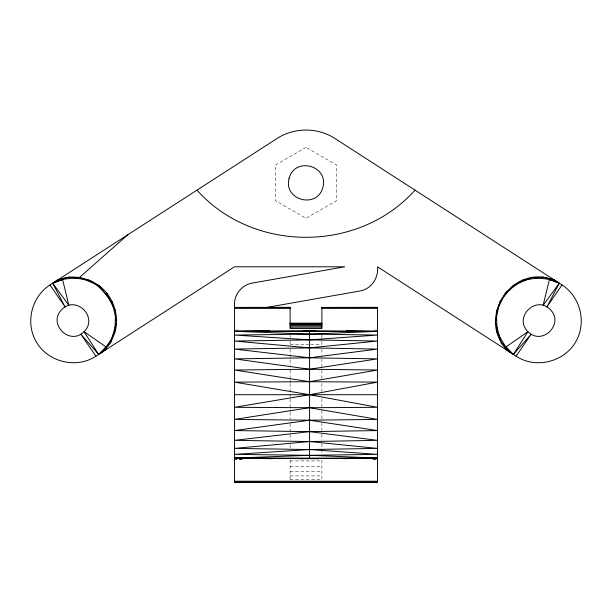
<?xml version="1.0" encoding="UTF-8"?>
<svg xmlns="http://www.w3.org/2000/svg" width="612" height="612" viewBox="0 0 612 612"><rect width="100%" height="100%" fill="white"/><g stroke="black" fill="none" stroke-linecap="round" stroke-linejoin="round"><path stroke-width="0.46" stroke-dasharray="3.06 2.29" d="M290.111 344.403L309.741 344.403M310.674 344.403L321.889 344.403M290.111 460.928L321.889 460.928M290.111 466.405L321.889 466.405M290.111 471.515L321.889 471.515M290.111 475.907L321.889 475.907M290.111 479.273L321.889 479.273M321.889 334.657L321.889 339.798M321.889 340.746L321.889 345.528M321.889 349.177L321.889 355.082M321.889 358.724L321.889 366.542M321.889 370.191L321.889 378.958M321.889 383.563L321.889 391.374M321.889 398.84L321.889 406.659M321.889 410.476L321.889 419.075M321.889 422.716L321.889 430.358M321.889 434.183L321.889 440.089M321.889 443.731L321.889 453.454M321.889 460.14L321.889 480.68M290.111 335.514L290.111 337.212M290.111 340.746L290.111 344.571M290.111 349.177L290.111 358.9M290.111 359.68L290.111 365.586M290.111 370.191L290.111 378.958M290.111 379.738L290.111 382.775M290.111 383.563L290.111 398.06M290.111 399.016L290.111 411.432M290.111 412.213L290.111 419.075M290.111 423.672L290.111 440.089M290.111 444.687L290.111 448.68M290.111 460.14L290.111 481.392M306 147.385L275.278 165.118L275.278 200.591L306 218.323L336.722 200.591L336.722 165.118L306 147.385M376.564 330.113L373.733 330.143L376.564 330.098M242.1 459.26L235.444 459.329L242.1 459.329M238.298 330.105L235.444 330.098L238.298 330.136M376.564 459.337L371.844 459.329L376.564 459.321"/><path stroke-width="0.92" d="M103.619 351.204C108.944 341.894 116.762 333.372 116.525 322.004C116.594 311.363 113.052 301.035 106.465 292.674C94.646 278.728 73.019 272.439 56.373 280.839L68.926 277.152L89.612 280.273C101.653 287.64 110.588 298.289 115.599 311.5L114.911 332.415L110.841 342.139L104.553 350.6L106.19 347.042L110.841 342.139L116.525 322.004L112.18 301.532M508.947 351.571L505.81 347.042L513.361 354.417L527.934 331.681C513.353 317.399 535.883 294.869 550.165 309.45C564.746 323.733 542.217 346.262 527.934 331.681L505.81 347.042L507.447 350.6C475.356 317.33 513.414 261.576 555.627 280.839L543.073 277.152L522.388 280.273L505.535 292.674L496.401 311.5L497.089 332.415L508.197 351.089L509.697 352.053L501.159 342.139L495.475 322.004L499.82 301.532L513.208 285.452L532.539 277.45L554.135 279.875M321.889 307.423L377.505 307.323L377.505 482.111L234.495 482.111L234.495 303.996C234.465 293.99 242.145 284.84 252.006 283.134L344.686 266.794L234.495 266.794L95.916 356.176C75.475 369.793 45.234 361.325 34.83 339.071C25.666 320.374 32.436 296.177 49.985 284.955L277.29 138.343C294.433 127.311 317.567 127.311 334.71 138.343L562.015 284.955L546.906 306.949L559.299 283.203L549.454 279.363L543.119 305.38L559.299 283.203L549.454 279.363L553.378 279.386M267.314 307.323L359.994 290.983C371.209 289.147 378.774 277.848 377.505 266.794L516.084 356.176L531.185 334.183L513.361 354.417M102.984 351.617L106.19 347.042L84.066 331.681C69.783 346.262 47.254 323.733 61.835 309.45C76.118 294.869 98.647 317.399 84.066 331.681L98.639 354.417L106.19 347.042L102.357 352.022M101.11 352.826L106.19 347.042L99.863 353.629L101.73 352.428L106.19 347.042L100.483 353.231M415.028 190.148C358.739 253.024 253.261 253.024 196.972 190.148M57.865 279.875L79.461 277.45L127.801 234.763M53.428 282.736L62.546 279.363L68.881 305.38L52.701 283.203L62.546 279.363L58.622 279.386M57.115 280.357L62.546 279.363L52.701 283.203L65.094 306.949L49.985 284.955M343.539 458.686L377.505 458.128L234.495 458.128L272.508 458.694M269.663 330.778L234.495 331.306L309.573 334.121L377.505 335.062L309.573 339.882L234.495 341.045L309.573 347.884L377.505 349.077L309.573 357.806L234.495 358.862L309.573 369.235L377.505 370.023L309.573 381.712L234.495 382.133L309.573 394.717L377.505 407.309L309.573 407.722L234.495 407.309L309.573 394.717L377.505 382.133L309.573 381.712L234.495 370.023L309.573 369.235L377.505 358.862L309.573 357.806L234.495 349.077L309.573 347.884L377.505 341.045L309.573 339.882L234.495 335.062L309.573 334.121L377.505 331.367L346.369 330.794M303.873 330.786L377.505 331.367L234.495 331.306L315.234 330.786M299.123 458.694L377.505 458.067L309.573 455.313L234.495 454.372L309.573 449.552L377.505 448.397L309.573 441.55L234.495 440.357L309.573 431.628L377.505 430.573L309.573 420.199L234.495 419.411L309.573 407.722L377.505 419.411L309.573 420.199L234.495 430.573L309.573 431.628L377.505 440.357L309.573 441.55L234.495 448.397L309.573 449.552L377.505 454.372L309.573 455.313L234.495 458.067L319.013 458.694M306 482.111L377.505 482.011L234.495 482.011M234.495 307.423L290.111 307.323L290.111 328.514L321.889 328.514L321.889 307.323M234.495 307.721L290.111 307.721M321.889 307.721L377.505 307.721M234.495 308.211L290.111 308.211M321.889 308.211L377.505 308.211M290.111 323.212L321.889 323.212M290.111 323.396L321.889 323.396M290.111 323.924L321.889 323.924M290.111 324.765L321.889 324.765M290.111 325.859L321.889 325.859M290.111 327.137L321.889 327.137M234.495 394.717L377.505 394.717M234.495 481.223L377.505 481.223M234.495 481.713L377.505 481.713M554.885 280.357L549.454 279.363L558.572 282.736M113.235 307.048L106.465 292.674L108.661 297.531L98.792 285.452L79.461 277.45M516.084 356.176C536.525 369.793 566.766 361.325 577.17 339.071C586.334 320.374 579.564 296.177 562.015 284.955M512.634 353.95L505.81 347.042L510.431 352.535M511.907 353.484L505.81 347.042L511.173 353.009M98.639 354.417L80.815 334.183L95.916 356.176M98.792 285.452L101.883 289.438M309.573 330.847L309.573 458.587M289.116 178.329C283.019 200.193 317.23 209.358 322.884 187.379C328.981 165.515 294.77 156.351 289.116 178.329M55.631 281.313L54.896 281.788L62.546 279.363L55.631 281.313M556.369 281.313L549.454 279.363L557.104 281.788L556.369 281.313"/></g></svg>
